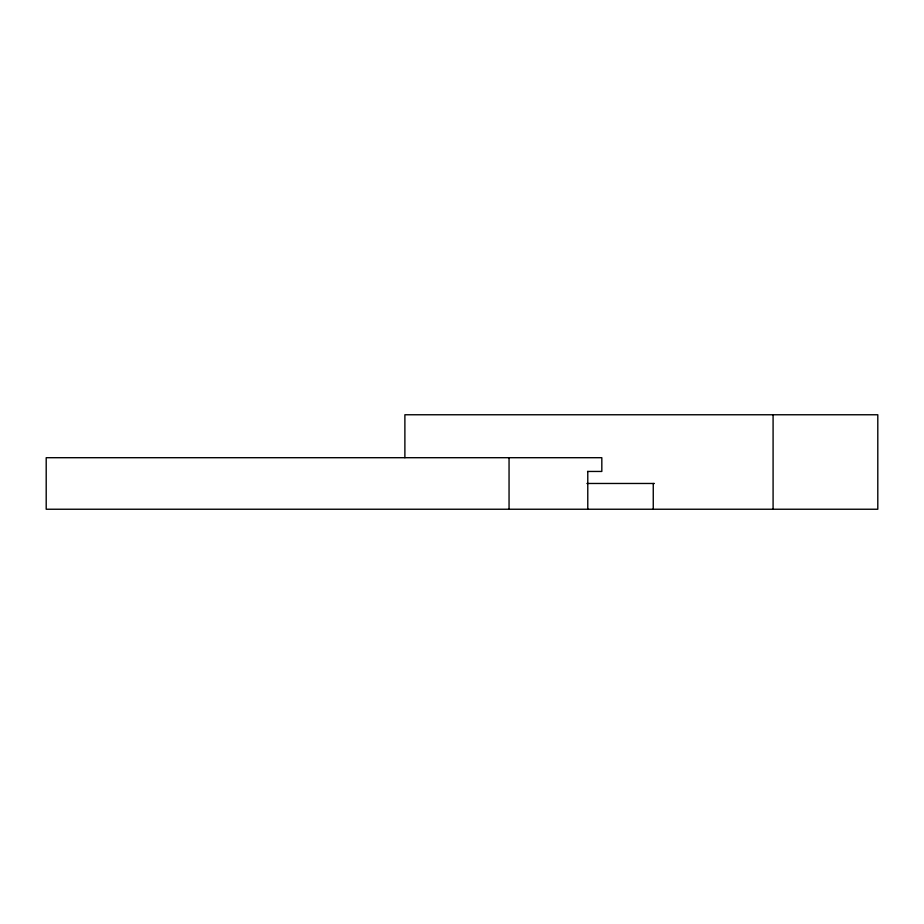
<?xml version="1.0" encoding="UTF-8"?>
<svg xmlns="http://www.w3.org/2000/svg" width="924" height="924" viewBox="0 0 924 924"><rect width="100%" height="100%" fill="white"/><g stroke="black" fill="none" stroke-linecap="round" stroke-linejoin="round"><path stroke-width="1.39" d="M587.548 471.448L601.824 471.448L601.824 457.703L46.2 457.703L46.2 509.239L877.8 509.239L877.8 414.761L404.885 414.761L404.885 457.703M586.913 483.471L654.388 483.471M773.088 414.761L773.088 509.239M653.256 483.471L653.256 509.239M587.779 471.448L587.779 509.239M509.055 457.703L509.055 509.239"/></g></svg>
